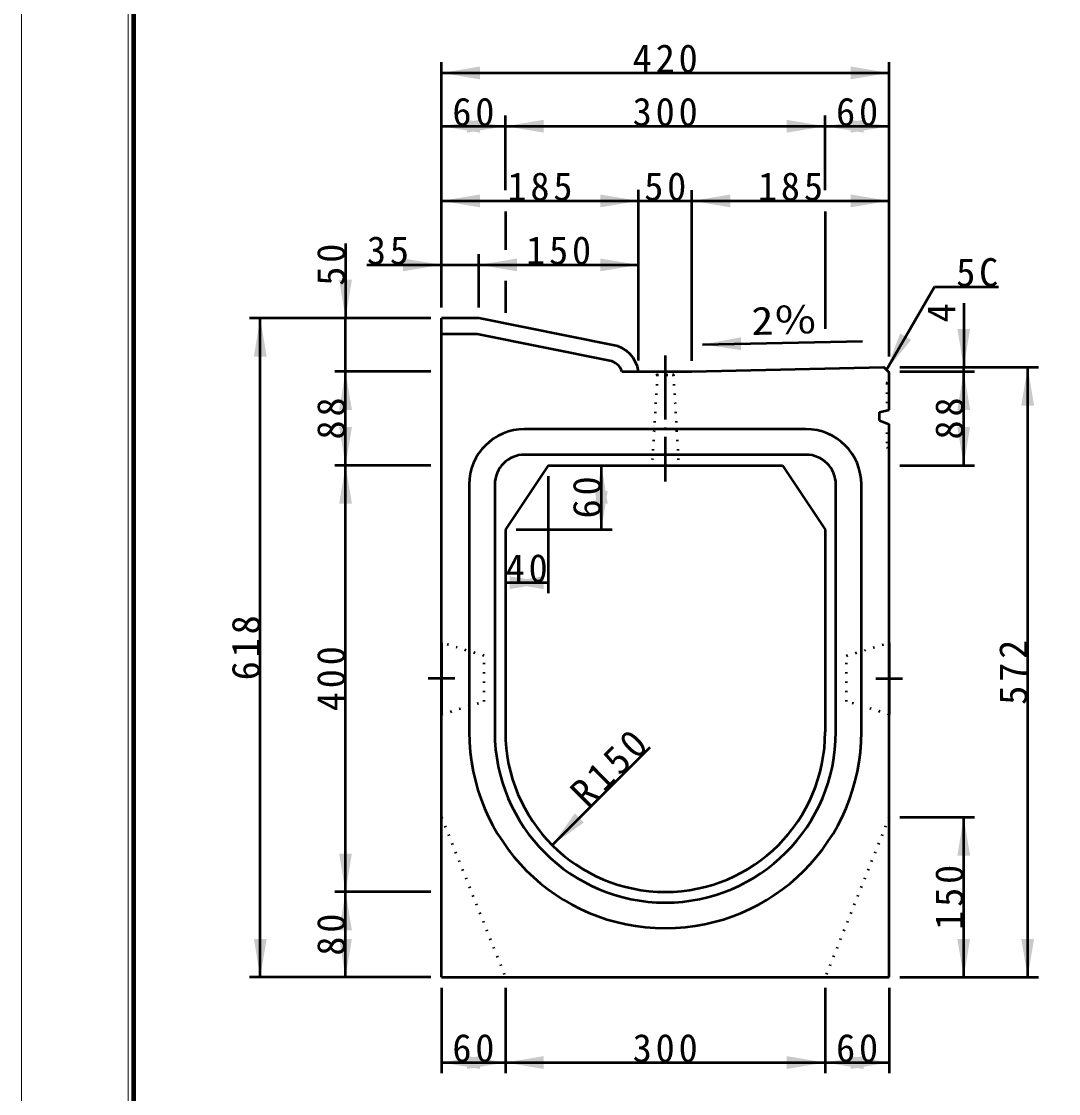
# Model space of a CAD drawing. Units: millimetres, scale not verified. Extents: x -2102 to 2102, y -1485 to 1485.
# Drawn here: x -2102 to -1129, y -582 to 424 of the extents above; entities that cross this region are included whole.
import ezdxf
from ezdxf.enums import TextEntityAlignment as Align

# ---------------------------------------------------------------- set-up
doc = ezdxf.new("R2010")
doc.units = ezdxf.units.MM
doc.header["$LTSCALE"] = 5
doc.linetypes.add('DOTTED', pattern=[1.75, 0.25, -1.5])
doc.linetypes.add('LONG_DASHED_DOTTED', pattern=[15.25, 12, -1.5, 0.25, -1.5])
doc.layers.add('0-0_V-nasSTD', color=7, linetype='Continuous', lineweight=35)
doc.layers.add('0-1_0', color=7, linetype='Continuous', lineweight=50)
doc.styles.add('ＭＳ ゴシック', font='')
doc.styles.get('ＭＳ ゴシック').set_extended_font_data('MS Gothic')

msp = doc.modelspace()

# ---------------------------------------------------------------- linework, layer by layer
at = {"layer": '0-0_V-nasSTD', "lineweight": 100}
msp.add_line((-1997.5, 1380), (-1997.5, -1380), dxfattribs=at)
at = {"layer": '0-0_V-nasSTD', "lineweight": 18}
for points in [[(-2102.5, -1485), (-2102.5, 1485), (2102.5, 1485), (2102.5, -1485)], [(-2002.5, -1385), (-2002.5, 1385), (2002.5, 1385), (2002.5, -1385)]]:
    msp.add_lwpolyline(points, close=True, dxfattribs=at)
at = {"layer": '0-0_V-nasSTD', "lineweight": 50}
msp.add_arc((-1552.9, 90.758), 29.819, 8.69924, 79.64595, dxfattribs=at)
at = {"layer": '0-0_V-nasSTD'}
for points in [[(-1708.424, 375.268), (-1672.424, 369.268), (-1672.424, 381.268)], [(-1324.424, 369.268), (-1324.424, 381.268), (-1288.424, 375.268)], [(-1708.424, 325.268), (-1672.424, 319.268), (-1672.424, 331.268)], [(-1684.424, 319.268), (-1684.424, 331.268), (-1648.424, 325.268)], [(-1648.424, 325.268), (-1612.424, 319.268), (-1612.424, 331.268)], [(-1384.424, 319.268), (-1384.424, 331.268), (-1348.424, 325.268)], [(-1348.424, 325.268), (-1312.424, 319.268), (-1312.424, 331.268)], [(-1324.424, 319.268), (-1324.424, 331.268), (-1288.424, 325.268)], [(-1708.424, 255.268), (-1672.424, 249.268), (-1672.424, 261.268)], [(-1559.424, 249.268), (-1559.424, 261.268), (-1523.424, 255.268)], [(-1473.424, 255.268), (-1437.424, 249.268), (-1437.424, 261.268)], [(-1324.424, 249.268), (-1324.424, 261.268), (-1288.424, 255.268)], [(-1744.424, 189.268), (-1744.424, 201.268), (-1708.424, 195.268)], [(-1673.424, 195.268), (-1637.424, 189.268), (-1637.424, 201.268)], [(-1559.424, 189.268), (-1559.424, 201.268), (-1523.424, 195.268)], [(-1804.424, 181.268), (-1798.424, 145.268), (-1792.424, 181.268)], [(-1884.424, 109.268), (-1878.424, 145.268), (-1872.424, 109.268)], [(-1290.924, 96.768), (-1278.12, 130.945), (-1267.728, 124.945)], [(-1224.424, 135.268), (-1218.424, 99.268), (-1212.424, 135.268)], [(-1463.396, 120.587), (-1427.534, 127.364), (-1427.274, 115.367)], [(-1804.424, 59.268), (-1798.424, 95.268), (-1792.424, 59.268)], [(-1224.424, 59.268), (-1218.424, 95.268), (-1212.424, 59.268)], [(-1164.424, 63.268), (-1158.424, 99.268), (-1152.424, 63.268)], [(-1804.424, 43.268), (-1798.424, 7.268), (-1792.424, 43.268)], [(-1224.424, 43.268), (-1218.424, 7.268), (-1212.424, 43.268)], [(-1804.424, -28.732), (-1798.424, 7.268), (-1792.424, -28.732)], [(-1564.424, -28.732), (-1558.424, 7.268), (-1552.424, -28.732)], [(-1564.424, -16.732), (-1558.424, -52.732), (-1552.424, -16.732)], [(-1648.424, -102.732), (-1612.424, -108.732), (-1612.424, -96.732)], [(-1644.424, -108.732), (-1644.424, -96.732), (-1608.424, -102.732)], [(-1604.49, -348.798), (-1583.277, -319.1), (-1574.792, -327.585)], [(-1224.424, -358.732), (-1218.424, -322.732), (-1212.424, -358.732)], [(-1804.424, -356.732), (-1798.424, -392.732), (-1792.424, -356.732)], [(-1804.424, -428.732), (-1798.424, -392.732), (-1792.424, -428.732)], [(-1884.424, -436.732), (-1878.424, -472.732), (-1872.424, -436.732)], [(-1804.424, -436.732), (-1798.424, -472.732), (-1792.424, -436.732)], [(-1224.424, -436.732), (-1218.424, -472.732), (-1212.424, -436.732)], [(-1164.424, -436.732), (-1158.424, -472.732), (-1152.424, -436.732)], [(-1708.424, -552.732), (-1672.424, -558.732), (-1672.424, -546.732)], [(-1684.424, -558.732), (-1684.424, -546.732), (-1648.424, -552.732)], [(-1648.424, -552.732), (-1612.424, -558.732), (-1612.424, -546.732)], [(-1384.424, -558.732), (-1384.424, -546.732), (-1348.424, -552.732)], [(-1348.424, -552.732), (-1312.424, -558.732), (-1312.424, -546.732)], [(-1324.424, -558.732), (-1324.424, -546.732), (-1288.424, -552.732)]]:
    msp.add_solid(points, dxfattribs=at)
at = {"layer": '0-1_0'}
for p, q in [((-1708.424, 155.268), (-1708.424, 385.268)), ((-1288.424, 109.268), (-1288.424, 385.268)), ((-1708.424, 375.268), (-1288.424, 375.268)), ((-1648.424, 265.268), (-1648.424, 335.268)), ((-1348.424, 265.268), (-1348.424, 335.268)), ((-1523.424, 105.481), (-1523.424, 265.481)), ((-1473.424, 105.268), (-1473.424, 265.268)), ((-1708.424, 255.268), (-1523.424, 255.268)), ((-1523.424, 255.268), (-1473.424, 255.268)), ((-1473.424, 255.268), (-1288.424, 255.268)), ((-1648.424, 245.268), (-1648.424, 209.268)), ((-1348.424, 245.268), (-1348.424, 135.268)), ((-1798.424, 215.268), (-1798.424, 145.268)), ((-1673.424, 155.268), (-1673.424, 205.268)), ((-1778.424, 195.268), (-1708.424, 195.268)), ((-1648.424, 180.268), (-1648.424, 150.268)), ((-1245.924, 174.71), (-1290.924, 96.768)), ((-1245.924, 174.71), (-1185.924, 174.71)), ((-1218.424, 159.268), (-1218.424, 99.268)), ((-1718.424, 145.268), (-1888.424, 145.268)), ((-1878.424, -472.732), (-1878.424, 145.268)), ((-1798.424, 95.268), (-1798.424, 145.268)), ((-1708.424, -472.732), (-1708.424, 145.268)), ((-1673.424, 145.268), (-1708.424, 145.268)), ((-1547.541, 120.091), (-1673.424, 145.268)), ((-1674.91, 130.268), (-1708.424, 130.268)), ((-1550.483, 105.383), (-1674.91, 130.268)), ((-1463.396, 120.587), (-1313.431, 123.83)), ((-1718.424, 95.268), (-1808.424, 95.268)), ((-1798.424, 7.268), (-1798.424, 95.268)), ((-1539.145, 95.268), (-1473.424, 95.268)), ((-1288.424, 59.283), (-1288.424, 94.268)), ((-1278.424, 99.268), (-1148.424, 99.268)), ((-1278.424, 95.268), (-1208.424, 95.268)), ((-1218.424, 95.268), (-1218.424, 99.268)), ((-1218.424, 7.268), (-1218.424, 95.268)), ((-1158.424, -472.732), (-1158.424, 99.268)), ((-1297.424, 57.268), (-1288.424, 59.283)), ((-1297.424, 49.268), (-1297.424, 57.268)), ((-1366.424, 41.268), (-1630.424, 41.268)), ((-1297.424, 49.268), (-1288.424, 45.91)), ((-1288.424, -472.732), (-1288.424, 45.91)), ((-1366.424, 17.268), (-1630.424, 17.268)), ((-1718.424, 7.268), (-1808.424, 7.268)), ((-1608.424, 7.268), (-1648.424, -52.732)), ((-1608.424, 7.268), (-1388.424, 7.268)), ((-1558.424, -52.732), (-1558.424, 7.268)), ((-1388.424, 7.268), (-1348.424, -52.732)), ((-1278.424, 7.268), (-1208.424, 7.268)), ((-1608.424, -2.732), (-1608.424, -112.732)), ((-1682.424, -10.732), (-1682.424, -242.732)), ((-1658.424, -10.732), (-1658.424, -242.732)), ((-1338.424, -242.732), (-1338.424, -10.732)), ((-1314.424, -242.732), (-1314.424, -10.732)), ((-1648.424, -52.732), (-1648.424, -242.732)), ((-1638.424, -52.732), (-1548.424, -52.732)), ((-1348.424, -52.732), (-1348.424, -242.732)), ((-1648.424, -102.732), (-1608.424, -102.732)), ((-1708.424, -159.232), (-1708.424, -226.232)), ((-1288.424, -159.232), (-1288.424, -226.232)), ((-1604.49, -348.798), (-1512.566, -256.874)), ((-1278.424, -322.732), (-1208.424, -322.732)), ((-1218.424, -472.732), (-1218.424, -322.732)), ((-1718.424, -392.732), (-1808.424, -392.732)), ((-1718.424, -472.732), (-1888.424, -472.732)), ((-1708.424, -472.732), (-1288.424, -472.732)), ((-1278.424, -472.732), (-1148.424, -472.732)), ((-1708.424, -482.732), (-1708.424, -562.732)), ((-1648.424, -482.732), (-1648.424, -562.732)), ((-1348.424, -482.732), (-1348.424, -562.732)), ((-1288.424, -482.732), (-1288.424, -562.732))]:
    msp.add_line(p, q, dxfattribs=at)
at = {"layer": '0-1_0', "linetype": 'LONG_DASHED_DOTTED'}
for p, q in [((-1498.424, 110.268), (-1498.424, -7.732)), ((-1695.924, -192.732), (-1720.924, -192.732)), ((-1300.924, -192.732), (-1275.924, -192.732))]:
    msp.add_line(p, q, dxfattribs=at)
at = {"layer": '0-1_0', "linetype": 'DOTTED'}
for p, q in [((-1505.924, 92.268), (-1510.924, 7.268)), ((-1505.924, 92.268), (-1508.924, 95.268)), ((-1505.924, 92.268), (-1490.924, 92.268)), ((-1490.924, 92.268), (-1487.924, 95.268)), ((-1490.924, 92.268), (-1485.924, 7.268)), ((-1290.724, 84.268), (-1288.424, 86.568)), ((-1290.724, 84.268), (-1290.724, 58.768)), ((-1668.424, -171.232), (-1708.424, -159.232)), ((-1328.424, -171.232), (-1288.424, -159.232)), ((-1708.424, -322.732), (-1648.424, -472.732)), ((-1288.424, -322.732), (-1348.424, -472.732))]:
    msp.add_line(p, q, dxfattribs=at)
at = {"layer": '0-1_0'}
for points in [[(-1708.424, 325.268), (-1648.424, 325.268), (-1348.424, 325.268), (-1288.424, 325.268)], [(-1708.424, 195.268), (-1673.424, 195.268), (-1523.424, 195.268)], [(-1473.424, 95.268), (-1293.424, 99.268), (-1288.424, 94.268)], [(-1798.424, -472.732), (-1798.424, -392.732), (-1798.424, 7.268)], [(-1708.424, -552.732), (-1648.424, -552.732), (-1348.424, -552.732), (-1288.424, -552.732)]]:
    msp.add_lwpolyline(points, dxfattribs=at)
at = {"layer": '0-1_0', "linetype": 'DOTTED'}
for points in [[(-1290.724, 46.768), (-1290.724, 24.268), (-1288.424, 21.968)], [(-1708.424, -226.232), (-1668.424, -214.232), (-1668.424, -171.232)], [(-1288.424, -226.232), (-1328.424, -214.232), (-1328.424, -171.232)]]:
    msp.add_lwpolyline(points, dxfattribs=at)
at = {"layer": '0-1_0'}
for centre, radius, start, end in [((-1553.424, 90.674), 15, 17.83486, 78.69007), ((-1630.424, -10.732), 52, 90, 180), ((-1366.424, -10.732), 52, 0, 90), ((-1630.424, -10.732), 28, 90, 180), ((-1366.424, -10.732), 28, 0, 90), ((-1498.424, -242.732), 184, 180, 270), ((-1498.424, -242.732), 160, 180, 270), ((-1498.424, -242.732), 150, 180, 270), ((-1498.424, -242.732), 150, 270, 0), ((-1498.424, -242.732), 184, 270, 0), ((-1498.424, -242.732), 160, 270, 0)]:
    msp.add_arc(centre, radius, start, end, dxfattribs=at)

# ---------------------------------------------------------------- texts
at = {"layer": '0-0_V-nasSTD', "style": 'ＭＳ ゴシック', "width": 1.15}
msp.add_text('2％', height=26.39, rotation=1.239, dxfattribs=at).set_placement((-1417.207, 121.586), align=Align.BOTTOM_LEFT)
at = {"layer": '0-0_V-nasSTD', "style": 'ＭＳ ゴシック'}
msp.add_text('4', height=26.39, rotation=90, dxfattribs=at).set_placement((-1218.424, 141.268), align=Align.BOTTOM_LEFT)
at = {"layer": '0-0_V-nasSTD', "char_height": 26.39, "attachment_point": 7, "style": 'ＭＳ ゴシック'}
for s, insert in [('\\T1.2;420', (-1529.024, 375.268)), ('\\T1.2;60', (-1698.224, 325.268)), ('\\T1.2;300', (-1529.024, 325.268)), ('\\T1.2;60', (-1338.224, 325.268)), ('\\T1.2;185', (-1646.524, 255.268)), ('\\T1.2;50', (-1518.224, 255.268)), ('\\T1.2;185', (-1411.524, 255.268)), ('\\T1.2;35', (-1778.424, 195.268)), ('\\T1.2;150', (-1629.024, 195.268)), ('\\T1.2;5C', (-1225.524, 174.71)), ('\\T1.2;40', (-1648.224, -102.732)), ('\\T1.2;60', (-1698.224, -552.732)), ('\\T1.2;300', (-1529.024, -552.732)), ('\\T1.2;60', (-1338.224, -552.732))]:
    msp.add_mtext(s, dxfattribs=dict(at, insert=insert))
for s, insert, rotation in [('\\T1.2;50', (-1798.424, 175.668), 90), ('\\T1.2;88', (-1798.424, 31.468), 90), ('\\T1.2;88', (-1218.424, 31.468), 90), ('\\T1.2;60', (-1558.424, -42.532), 90), ('\\T1.2;618', (-1878.424, -194.332), 90), ('\\T1.2;572', (-1158.424, -217.332), 90), ('\\T1.2;400', (-1798.424, -223.332), 90), ('\\T1.2;R150', (-1571.115, -315.423), 45), ('\\T1.2;150', (-1218.424, -428.332), 90), ('\\T1.2;80', (-1798.424, -452.532), 90)]:
    msp.add_mtext(s, dxfattribs=dict(at, insert=insert, rotation=rotation))

doc.saveas('drawing.dxf')
